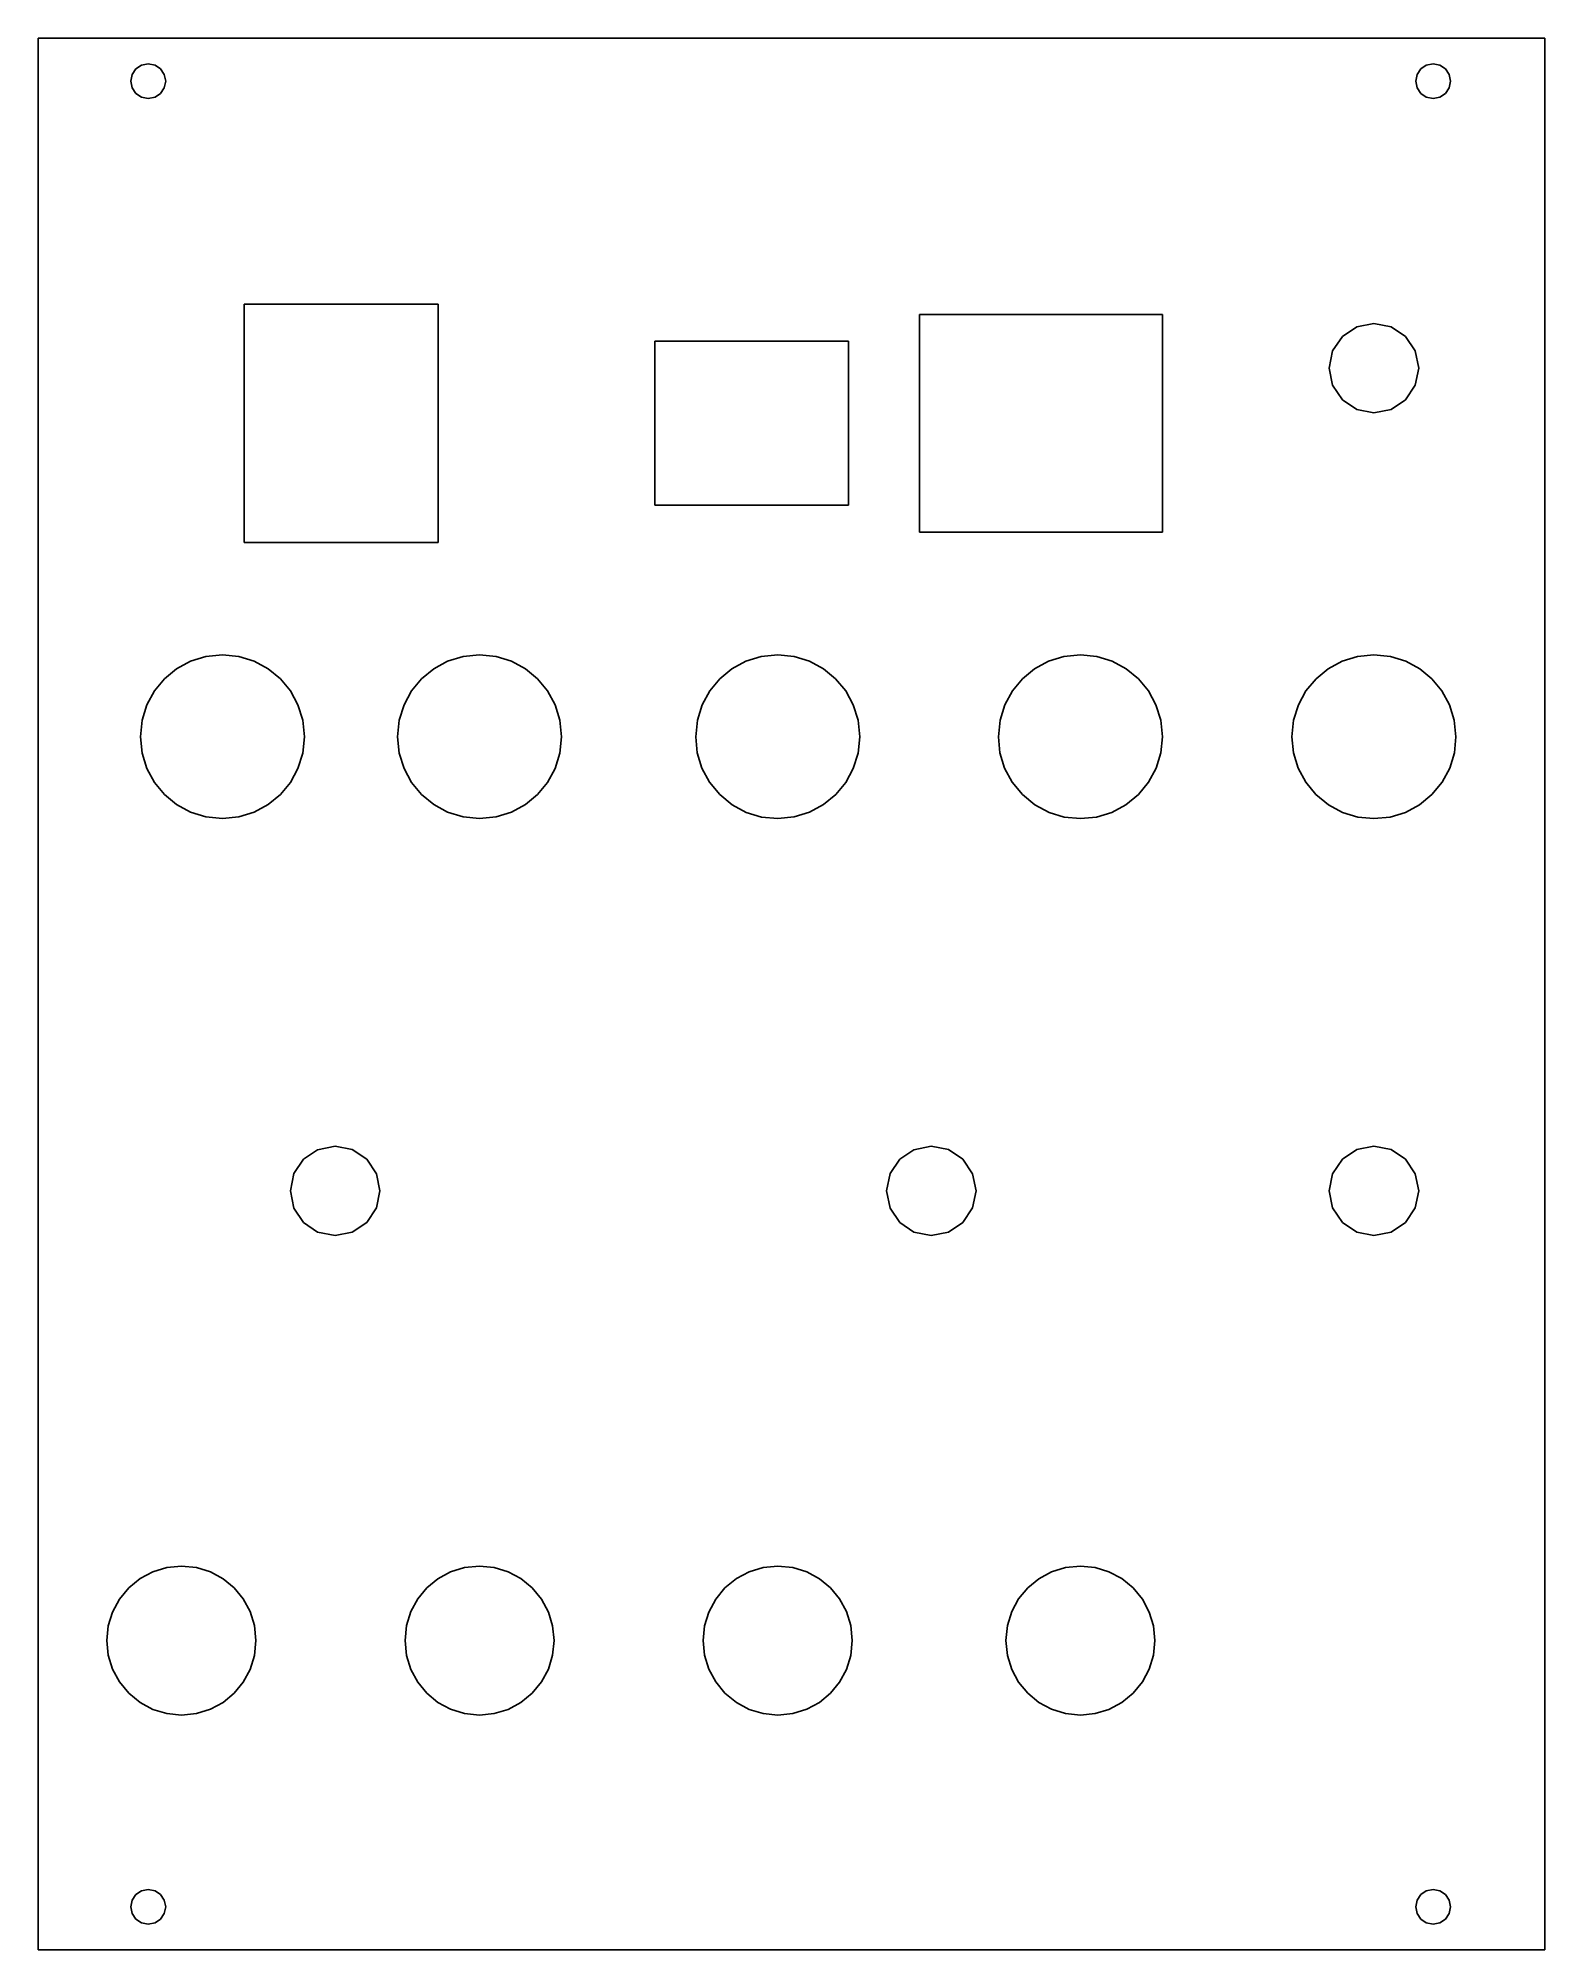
# Model space of a CAD drawing. Extents: x 50 to 151, y 139 to 267.
import ezdxf

# ---------------------------------------------------------------- set-up
doc = ezdxf.new("R2010")
doc.units = 0

msp = doc.modelspace()

# ---------------------------------------------------------------- linework, layer by layer
at = {"layer": 'Panel'}
for p, q in [((50.1189, 266.881), (50.1189, 138.619)), ((151.181, 266.881), (50.1189, 266.881)), ((50.1189, 266.881), (50.1189, 266.881)), ((151.181, 138.619), (151.181, 266.881)), ((56.3314, 264), (56.423366, 264.454645)), ((56.423366, 264.454645), (56.673793, 264.82589)), ((56.673793, 264.82589), (57.045124, 265.07619)), ((57.045124, 265.07619), (57.4998, 265.168)), ((57.4998, 265.168), (57.954669, 265.076363)), ((57.4998, 265.168), (57.4998, 265.168)), ((57.954669, 265.076363), (58.326195, 264.826102)), ((58.326195, 264.826102), (58.576774, 264.45479)), ((58.576774, 264.45479), (58.6688, 264)), ((142.522, 264), (142.613925, 264.454548)), ((142.613925, 264.454548), (142.864251, 264.825749)), ((142.864251, 264.825749), (143.235452, 265.076075)), ((143.235452, 265.076075), (143.69, 265.168)), ((143.69, 265.168), (144.144548, 265.076075)), ((143.69, 265.168), (143.69, 265.168)), ((144.144548, 265.076075), (144.515749, 264.825749)), ((144.515749, 264.825749), (144.766075, 264.454548)), ((144.766075, 264.454548), (144.858, 264)), ((56.423366, 263.545355), (56.3314, 264)), ((56.673793, 263.17411), (56.423366, 263.545355)), ((57.045124, 262.92381), (56.673793, 263.17411)), ((58.326195, 263.173898), (57.954669, 262.923637)), ((58.576774, 263.54521), (58.326195, 263.173898)), ((58.6688, 264), (58.576774, 263.54521)), ((142.613925, 263.545452), (142.522, 264)), ((142.864251, 263.174251), (142.613925, 263.545452)), ((143.235452, 262.923925), (142.864251, 263.174251)), ((144.515749, 263.174251), (144.144548, 262.923925)), ((144.766075, 263.545452), (144.515749, 263.174251)), ((144.858, 264), (144.766075, 263.545452)), ((57.4998, 262.832), (57.045124, 262.92381)), ((57.954669, 262.923637), (57.4998, 262.832)), ((143.69, 262.832), (143.235452, 262.923925)), ((144.144548, 262.923925), (143.69, 262.832)), ((63.9429, 249.044), (76.9431, 249.044)), ((63.9429, 241.044), (63.9429, 249.044)), ((63.9429, 249.044), (63.9429, 249.044)), ((76.9431, 249.044), (76.9431, 241.044)), ((109.231, 248.344), (125.53, 248.344)), ((109.231, 233.743), (109.231, 248.344)), ((109.231, 248.344), (109.231, 248.344)), ((125.53, 248.344), (125.53, 233.743)), ((138.57595, 247.519639), (139.724, 247.748)), ((139.724, 247.748), (140.87205, 247.519639)), ((139.724, 247.748), (139.724, 247.748)), ((91.4781, 246.544), (104.478, 246.544)), ((91.4781, 235.544), (91.4781, 246.544)), ((91.4781, 246.544), (91.4781, 246.544)), ((104.478, 246.544), (104.478, 235.544)), ((136.952361, 245.89605), (137.60268, 246.86932)), ((137.60268, 246.86932), (138.57595, 247.519639)), ((140.87205, 247.519639), (141.84532, 246.86932)), ((141.84532, 246.86932), (142.495639, 245.89605)), ((136.724, 244.748), (136.952361, 245.89605)), ((142.495639, 245.89605), (142.724, 244.748)), ((136.952361, 243.59995), (136.724, 244.748)), ((142.724, 244.748), (142.495639, 243.59995)), ((137.60268, 242.62668), (136.952361, 243.59995)), ((138.57595, 241.976361), (137.60268, 242.62668)), ((141.84532, 242.62668), (140.87205, 241.976361)), ((142.495639, 243.59995), (141.84532, 242.62668)), ((139.724, 241.748), (138.57595, 241.976361)), ((140.87205, 241.976361), (139.724, 241.748)), ((63.9429, 233.044), (63.9429, 241.044)), ((76.9431, 241.044), (76.9431, 233.044)), ((104.478, 235.544), (91.4781, 235.544)), ((125.53, 233.743), (109.231, 233.743)), ((76.9431, 233.044), (63.9429, 233.044)), ((58.585031, 223.903406), (59.398964, 224.574865)), ((59.398964, 224.574865), (60.333126, 225.081855)), ((60.333126, 225.081855), (61.365408, 225.402269)), ((61.365408, 225.402269), (62.4737, 225.514)), ((62.4737, 225.514), (63.581992, 225.402269)), ((62.4737, 225.514), (62.4737, 225.514)), ((63.581992, 225.402269), (64.614274, 225.081855)), ((64.614274, 225.081855), (65.548436, 224.574865)), ((65.548436, 224.574865), (66.362369, 223.903406)), ((75.835131, 223.903406), (76.649064, 224.574865)), ((76.649064, 224.574865), (77.583226, 225.081855)), ((77.583226, 225.081855), (78.615508, 225.402269)), ((78.615508, 225.402269), (79.7238, 225.514)), ((79.7238, 225.514), (80.832092, 225.402269)), ((79.7238, 225.514), (79.7238, 225.514)), ((80.832092, 225.402269), (81.864374, 225.081855)), ((81.864374, 225.081855), (82.798536, 224.574865)), ((82.798536, 224.574865), (83.612469, 223.903406)), ((95.835108, 223.903582), (96.64912, 224.575038)), ((96.64912, 224.575038), (97.583366, 225.081999)), ((97.583366, 225.081999), (98.615731, 225.402356)), ((98.615731, 225.402356), (99.7241, 225.514)), ((99.7241, 225.514), (100.832392, 225.402269)), ((99.7241, 225.514), (99.7241, 225.514)), ((100.832392, 225.402269), (101.864674, 225.081855)), ((101.864674, 225.081855), (102.798836, 224.574865)), ((102.798836, 224.574865), (103.612769, 223.903406)), ((116.141266, 223.903441), (116.955215, 224.5749)), ((116.955215, 224.5749), (117.889394, 225.081884)), ((117.889394, 225.081884), (118.921693, 225.402287)), ((118.921693, 225.402287), (120.03, 225.514)), ((120.03, 225.514), (121.138307, 225.402287)), ((120.03, 225.514), (120.03, 225.514)), ((121.138307, 225.402287), (122.170606, 225.081884)), ((122.170606, 225.081884), (123.104785, 224.5749)), ((123.104785, 224.5749), (123.918734, 223.903441)), ((135.835266, 223.903441), (136.649215, 224.5749)), ((136.649215, 224.5749), (137.583394, 225.081884)), ((137.583394, 225.081884), (138.615693, 225.402287)), ((138.615693, 225.402287), (139.724, 225.514)), ((139.724, 225.514), (140.832307, 225.402287)), ((139.724, 225.514), (139.724, 225.514)), ((140.832307, 225.402287), (141.864606, 225.081884)), ((141.864606, 225.081884), (142.798785, 224.5749)), ((142.798785, 224.5749), (143.612734, 223.903441)), ((57.913438, 223.089583), (58.585031, 223.903406)), ((66.362369, 223.903406), (67.033962, 223.089583)), ((75.163538, 223.089583), (75.835131, 223.903406)), ((83.612469, 223.903406), (84.284062, 223.089583)), ((95.163445, 223.089741), (95.835108, 223.903582)), ((103.612769, 223.903406), (104.284362, 223.089583)), ((115.469659, 223.089614), (116.141266, 223.903441)), ((123.918734, 223.903441), (124.590341, 223.089614)), ((135.163659, 223.089614), (135.835266, 223.903441)), ((143.612734, 223.903441), (144.284341, 223.089614)), ((57.085712, 221.123273), (57.406295, 222.155503)), ((57.406295, 222.155503), (57.913438, 223.089583)), ((67.033962, 223.089583), (67.541105, 222.155503)), ((67.541105, 222.155503), (67.861688, 221.123273)), ((74.335812, 221.123273), (74.656395, 222.155503)), ((74.656395, 222.155503), (75.163538, 223.089583)), ((84.284062, 223.089583), (84.791205, 222.155503)), ((84.791205, 222.155503), (85.111788, 221.123273)), ((94.335626, 221.123341), (94.656246, 222.155624)), ((94.656246, 222.155624), (95.163445, 223.089741)), ((104.284362, 223.089583), (104.791505, 222.155503)), ((104.791505, 222.155503), (105.112088, 221.123273)), ((114.641915, 221.123287), (114.962505, 222.155527)), ((114.962505, 222.155527), (115.469659, 223.089614)), ((124.590341, 223.089614), (125.097495, 222.155527)), ((125.097495, 222.155527), (125.418085, 221.123287)), ((134.335915, 221.123287), (134.656505, 222.155527)), ((134.656505, 222.155527), (135.163659, 223.089614)), ((144.284341, 223.089614), (144.791495, 222.155527)), ((144.791495, 222.155527), (145.112085, 221.123287)), ((56.9738, 220.015), (57.085712, 221.123273)), ((67.861688, 221.123273), (67.9736, 220.015)), ((74.2239, 220.015), (74.335812, 221.123273)), ((85.111788, 221.123273), (85.2237, 220.015)), ((94.2237, 220.015), (94.335626, 221.123341)), ((105.112088, 221.123273), (105.224, 220.015)), ((114.53, 220.015), (114.641915, 221.123287)), ((125.418085, 221.123287), (125.53, 220.015)), ((134.224, 220.015), (134.335915, 221.123287)), ((145.112085, 221.123287), (145.224, 220.015)), ((57.085538, 218.906572), (56.9738, 220.015)), ((67.9736, 220.015), (67.861862, 218.906572)), ((74.335638, 218.906572), (74.2239, 220.015)), ((85.2237, 220.015), (85.111962, 218.906572)), ((94.330367, 218.936943), (94.2237, 220.015)), ((105.224, 220.015), (105.112262, 218.906572)), ((114.636657, 218.936993), (114.53, 220.015)), ((125.53, 220.015), (125.423343, 218.936993)), ((134.330657, 218.936993), (134.224, 220.015)), ((145.224, 220.015), (145.117343, 218.936993)), ((57.406007, 217.874176), (57.085538, 218.906572)), ((67.861862, 218.906572), (67.541393, 217.874176)), ((74.656107, 217.874176), (74.335638, 218.906572)), ((85.111962, 218.906572), (84.791493, 217.874176)), ((94.642401, 217.910149), (94.330367, 218.936943)), ((105.112262, 218.906572), (104.791793, 217.874176)), ((114.948663, 217.910241), (114.636657, 218.936993)), ((125.423343, 218.936993), (125.111337, 217.910241)), ((134.642663, 217.910241), (134.330657, 218.936993)), ((145.117343, 218.936993), (144.805337, 217.910241)), ((57.913092, 216.939929), (57.406007, 217.874176)), ((58.584677, 216.125948), (57.913092, 216.939929)), ((67.034308, 216.939929), (66.362723, 216.125948)), ((67.541393, 217.874176), (67.034308, 216.939929)), ((75.163192, 216.939929), (74.656107, 217.874176)), ((75.834777, 216.125948), (75.163192, 216.939929)), ((84.284408, 216.939929), (83.612823, 216.125948)), ((84.791493, 217.874176), (84.284408, 216.939929)), ((95.147847, 216.963473), (94.642401, 217.910149)), ((95.834754, 216.125771), (95.147847, 216.963473)), ((104.284708, 216.939929), (103.613123, 216.125948)), ((104.791793, 217.874176), (104.284708, 216.939929)), ((115.454065, 216.963597), (114.948663, 217.910241)), ((116.140913, 216.125913), (115.454065, 216.963597)), ((124.605935, 216.963597), (123.919087, 216.125913)), ((125.111337, 217.910241), (124.605935, 216.963597)), ((135.148065, 216.963597), (134.642663, 217.910241)), ((135.834913, 216.125913), (135.148065, 216.963597)), ((144.299935, 216.963597), (143.613087, 216.125913)), ((144.805337, 217.910241), (144.299935, 216.963597)), ((59.398647, 215.454348), (58.584677, 216.125948)), ((66.362723, 216.125948), (65.548753, 215.454348)), ((76.648747, 215.454348), (75.834777, 216.125948)), ((83.612823, 216.125948), (82.798853, 215.454348)), ((96.672506, 215.438925), (95.834754, 216.125771)), ((103.613123, 216.125948), (102.799153, 215.454348)), ((116.978597, 215.439065), (116.140913, 216.125913)), ((123.919087, 216.125913), (123.081403, 215.439065)), ((136.672597, 215.439065), (135.834913, 216.125913)), ((143.613087, 216.125913), (142.775403, 215.439065)), ((60.332884, 214.947246), (59.398647, 215.454348)), ((61.365274, 214.626758), (60.332884, 214.947246)), ((62.4737, 214.515), (61.365274, 214.626758)), ((63.582126, 214.626758), (62.4737, 214.515)), ((64.614516, 214.947246), (63.582126, 214.626758)), ((65.548753, 215.454348), (64.614516, 214.947246)), ((77.582984, 214.947246), (76.648747, 215.454348)), ((78.615374, 214.626758), (77.582984, 214.947246)), ((79.7238, 214.515), (78.615374, 214.626758)), ((80.832226, 214.626758), (79.7238, 214.515)), ((81.864616, 214.947246), (80.832226, 214.626758)), ((82.798853, 215.454348), (81.864616, 214.947246)), ((97.619218, 214.933548), (96.672506, 215.438925)), ((98.646035, 214.621589), (97.619218, 214.933548)), ((99.7241, 214.515), (98.646035, 214.621589)), ((100.832526, 214.626758), (99.7241, 214.515)), ((101.864916, 214.947246), (100.832526, 214.626758)), ((102.799153, 215.454348), (101.864916, 214.947246)), ((117.925241, 214.933663), (116.978597, 215.439065)), ((118.951993, 214.621657), (117.925241, 214.933663)), ((120.03, 214.515), (118.951993, 214.621657)), ((121.108007, 214.621657), (120.03, 214.515)), ((122.134759, 214.933663), (121.108007, 214.621657)), ((123.081403, 215.439065), (122.134759, 214.933663)), ((137.619241, 214.933663), (136.672597, 215.439065)), ((138.645993, 214.621657), (137.619241, 214.933663)), ((139.724, 214.515), (138.645993, 214.621657)), ((140.802007, 214.621657), (139.724, 214.515)), ((141.828759, 214.933663), (140.802007, 214.621657)), ((142.775403, 215.439065), (141.828759, 214.933663)), ((68.862697, 192.304216), (70.0304, 192.54)), ((70.0304, 192.54), (71.178542, 192.311725)), ((70.0304, 192.54), (70.0304, 192.54)), ((108.862586, 192.303957), (110.03, 192.54)), ((110.03, 192.54), (111.17805, 192.311639)), ((110.03, 192.54), (110.03, 192.54)), ((138.57595, 192.311639), (139.724, 192.54)), ((139.724, 192.54), (140.87205, 192.311639)), ((139.724, 192.54), (139.724, 192.54)), ((67.266245, 190.707711), (67.909144, 191.661285)), ((67.909144, 191.661285), (68.862697, 192.304216)), ((71.178542, 192.311725), (72.151914, 191.661426)), ((72.151914, 191.661426), (72.80231, 190.68812)), ((107.266654, 190.707493), (107.909326, 191.660967)), ((107.909326, 191.660967), (108.862586, 192.303957)), ((111.17805, 192.311639), (112.15132, 191.66132)), ((112.15132, 191.66132), (112.801639, 190.68805)), ((136.952361, 190.68805), (137.60268, 191.66132)), ((137.60268, 191.66132), (138.57595, 192.311639)), ((140.87205, 192.311639), (141.84532, 191.66132)), ((141.84532, 191.66132), (142.495639, 190.68805)), ((67.0305, 189.54), (67.266245, 190.707711)), ((72.80231, 190.68812), (73.0307, 189.54)), ((107.031, 189.54), (107.266654, 190.707493)), ((112.801639, 190.68805), (113.03, 189.54)), ((136.724, 189.54), (136.952361, 190.68805)), ((142.495639, 190.68805), (142.724, 189.54)), ((67.266245, 188.372289), (67.0305, 189.54)), ((73.0307, 189.54), (72.80231, 188.39188)), ((107.266654, 188.372507), (107.031, 189.54)), ((113.03, 189.54), (112.801639, 188.39195)), ((136.952361, 188.39195), (136.724, 189.54)), ((142.724, 189.54), (142.495639, 188.39195)), ((67.909144, 187.418715), (67.266245, 188.372289)), ((68.862697, 186.775784), (67.909144, 187.418715)), ((72.151914, 187.418574), (71.178542, 186.768275)), ((72.80231, 188.39188), (72.151914, 187.418574)), ((107.909326, 187.419033), (107.266654, 188.372507)), ((108.862586, 186.776043), (107.909326, 187.419033)), ((112.15132, 187.41868), (111.17805, 186.768361)), ((112.801639, 188.39195), (112.15132, 187.41868)), ((137.60268, 187.41868), (136.952361, 188.39195)), ((138.57595, 186.768361), (137.60268, 187.41868)), ((141.84532, 187.41868), (140.87205, 186.768361)), ((142.495639, 188.39195), (141.84532, 187.41868)), ((70.0304, 186.54), (68.862697, 186.775784)), ((71.178542, 186.768275), (70.0304, 186.54)), ((110.03, 186.54), (108.862586, 186.776043)), ((111.17805, 186.768361), (110.03, 186.54)), ((139.724, 186.54), (138.57595, 186.768361)), ((140.87205, 186.768361), (139.724, 186.54)), ((57.810521, 163.984455), (58.743965, 164.268073)), ((58.743965, 164.268073), (59.724, 164.365)), ((59.724, 164.365), (60.731628, 164.263365)), ((59.724, 164.365), (59.724, 164.365)), ((60.731628, 164.263365), (61.670129, 163.971989)), ((77.777671, 163.971989), (78.716172, 164.263365)), ((78.716172, 164.263365), (79.7238, 164.365)), ((79.7238, 164.365), (80.703835, 164.268073)), ((79.7238, 164.365), (79.7238, 164.365)), ((80.703835, 164.268073), (81.637279, 163.984455)), ((97.810621, 163.984455), (98.744065, 164.268073)), ((98.744065, 164.268073), (99.7241, 164.365)), ((99.7241, 164.365), (100.731759, 164.2634)), ((99.7241, 164.365), (99.7241, 164.365)), ((100.731759, 164.2634), (101.670294, 163.972046)), ((118.084095, 163.971787), (119.022481, 164.263243)), ((119.022481, 164.263243), (120.03, 164.365)), ((120.03, 164.365), (121.01015, 164.26821)), ((120.03, 164.365), (120.03, 164.365)), ((121.01015, 164.26821), (121.943724, 163.984685)), ((55.5639, 162.139065), (56.188337, 162.900605)), ((56.188337, 162.900605), (56.949902, 163.525011)), ((56.949902, 163.525011), (57.810521, 163.984455)), ((61.670129, 163.971989), (62.519401, 163.510975)), ((62.519401, 163.510975), (63.25934, 162.900428)), ((63.25934, 162.900428), (63.869843, 162.160452)), ((75.577957, 162.160452), (76.18846, 162.900428)), ((76.18846, 162.900428), (76.928399, 163.510975)), ((76.928399, 163.510975), (77.777671, 163.971989)), ((81.637279, 163.984455), (82.497898, 163.525011)), ((82.497898, 163.525011), (83.259463, 162.900605)), ((83.259463, 162.900605), (83.8839, 162.139065)), ((95.564, 162.139065), (96.188437, 162.900605)), ((96.188437, 162.900605), (96.950002, 163.525011)), ((96.950002, 163.525011), (97.810621, 163.984455)), ((101.670294, 163.972046), (102.519599, 163.511044)), ((102.519599, 163.511044), (103.259569, 162.900499)), ((103.259569, 162.900499), (103.8701, 162.160516)), ((115.884708, 162.16023), (116.495113, 162.90018)), ((116.495113, 162.90018), (117.23494, 163.510733)), ((117.23494, 163.510733), (118.084095, 163.971787)), ((121.943724, 163.984685), (122.804481, 163.525289)), ((122.804481, 163.525289), (123.56618, 162.900888)), ((123.56618, 162.900888), (124.190734, 162.139313)), ((55.104421, 161.278463), (55.5639, 162.139065)), ((63.869843, 162.160452), (64.330806, 161.311153)), ((75.116994, 161.311153), (75.577957, 162.160452)), ((83.8839, 162.139065), (84.343379, 161.278463)), ((95.104521, 161.278463), (95.564, 162.139065)), ((103.8701, 162.160516), (104.331085, 161.311201)), ((115.423823, 161.310983), (115.884708, 162.16023)), ((124.190734, 162.139313), (124.650302, 161.278648)), ((54.7238, 159.365), (54.820766, 160.345032)), ((54.820766, 160.345032), (55.104421, 161.278463)), ((64.330806, 161.311153), (64.622126, 160.372634)), ((64.622126, 160.372634), (64.7237, 159.365)), ((74.7241, 159.365), (74.825674, 160.372634)), ((74.825674, 160.372634), (75.116994, 161.311153)), ((84.343379, 161.278463), (84.627034, 160.345032)), ((84.627034, 160.345032), (84.724, 159.365)), ((94.7239, 159.365), (94.820866, 160.345032)), ((94.820866, 160.345032), (95.104521, 161.278463)), ((104.331085, 161.311201), (104.62242, 160.372661)), ((104.62242, 160.372661), (104.724, 159.365)), ((115.031, 159.365), (115.132555, 160.37254)), ((115.132555, 160.37254), (115.423823, 161.310983)), ((124.650302, 161.278648), (124.934014, 160.345131)), ((124.934014, 160.345131), (125.031, 159.365)), ((54.820766, 158.384968), (54.7238, 159.365)), ((64.7237, 159.365), (64.622126, 158.357366)), ((74.825674, 158.357366), (74.7241, 159.365)), ((84.724, 159.365), (84.627034, 158.384968)), ((94.820866, 158.384968), (94.7239, 159.365)), ((104.724, 159.365), (104.62242, 158.357339)), ((115.132555, 158.35746), (115.031, 159.365)), ((125.031, 159.365), (124.934014, 158.384869)), ((55.104421, 157.451537), (54.820766, 158.384968)), ((64.622126, 158.357366), (64.330806, 157.418847)), ((75.116994, 157.418847), (74.825674, 158.357366)), ((84.627034, 158.384968), (84.343379, 157.451537)), ((95.104521, 157.451537), (94.820866, 158.384968)), ((104.62242, 158.357339), (104.331085, 157.418799)), ((115.423823, 157.419017), (115.132555, 158.35746)), ((124.934014, 158.384869), (124.650302, 157.451352)), ((55.5639, 156.590935), (55.104421, 157.451537)), ((56.188337, 155.829395), (55.5639, 156.590935)), ((63.869843, 156.569548), (63.25934, 155.829572)), ((64.330806, 157.418847), (63.869843, 156.569548)), ((75.577957, 156.569548), (75.116994, 157.418847)), ((76.18846, 155.829572), (75.577957, 156.569548)), ((83.8839, 156.590935), (83.259463, 155.829395)), ((84.343379, 157.451537), (83.8839, 156.590935)), ((95.564, 156.590935), (95.104521, 157.451537)), ((96.188437, 155.829395), (95.564, 156.590935)), ((103.8701, 156.569484), (103.259569, 155.829501)), ((104.331085, 157.418799), (103.8701, 156.569484)), ((115.884708, 156.56977), (115.423823, 157.419017)), ((116.495113, 155.82982), (115.884708, 156.56977)), ((124.190734, 156.590687), (123.56618, 155.829112)), ((124.650302, 157.451352), (124.190734, 156.590687)), ((56.949902, 155.204989), (56.188337, 155.829395)), ((57.810521, 154.745545), (56.949902, 155.204989)), ((62.519401, 155.219025), (61.670129, 154.758011)), ((63.25934, 155.829572), (62.519401, 155.219025)), ((76.928399, 155.219025), (76.18846, 155.829572)), ((77.777671, 154.758011), (76.928399, 155.219025)), ((82.497898, 155.204989), (81.637279, 154.745545)), ((83.259463, 155.829395), (82.497898, 155.204989)), ((96.950002, 155.204989), (96.188437, 155.829395)), ((97.810621, 154.745545), (96.950002, 155.204989)), ((102.519599, 155.218956), (101.670294, 154.757954)), ((103.259569, 155.829501), (102.519599, 155.218956)), ((117.23494, 155.219267), (116.495113, 155.82982)), ((118.084095, 154.758213), (117.23494, 155.219267)), ((122.804481, 155.204711), (121.943724, 154.745315)), ((123.56618, 155.829112), (122.804481, 155.204711)), ((58.743965, 154.461927), (57.810521, 154.745545)), ((59.724, 154.365), (58.743965, 154.461927)), ((60.731628, 154.466635), (59.724, 154.365)), ((61.670129, 154.758011), (60.731628, 154.466635)), ((78.716172, 154.466635), (77.777671, 154.758011)), ((79.7238, 154.365), (78.716172, 154.466635)), ((80.703835, 154.461927), (79.7238, 154.365)), ((81.637279, 154.745545), (80.703835, 154.461927)), ((98.744065, 154.461927), (97.810621, 154.745545)), ((99.7241, 154.365), (98.744065, 154.461927)), ((100.731759, 154.4666), (99.7241, 154.365)), ((101.670294, 154.757954), (100.731759, 154.4666)), ((119.022481, 154.466757), (118.084095, 154.758213)), ((120.03, 154.365), (119.022481, 154.466757)), ((121.01015, 154.46179), (120.03, 154.365)), ((121.943724, 154.745315), (121.01015, 154.46179)), ((56.673793, 142.32589), (57.045124, 142.57619)), ((57.045124, 142.57619), (57.4998, 142.668)), ((57.4998, 142.668), (57.954669, 142.576363)), ((57.4998, 142.668), (57.4998, 142.668)), ((57.954669, 142.576363), (58.326195, 142.326102)), ((142.864251, 142.325749), (143.235452, 142.576075)), ((143.235452, 142.576075), (143.69, 142.668)), ((143.69, 142.668), (144.144548, 142.576075)), ((143.69, 142.668), (143.69, 142.668)), ((144.144548, 142.576075), (144.515749, 142.325749)), ((56.3314, 141.5), (56.423366, 141.954645)), ((56.423366, 141.045355), (56.3314, 141.5)), ((56.423366, 141.954645), (56.673793, 142.32589)), ((58.326195, 142.326102), (58.576774, 141.95479)), ((58.576774, 141.95479), (58.6688, 141.5)), ((58.6688, 141.5), (58.576774, 141.04521)), ((142.522, 141.5), (142.613925, 141.954548)), ((142.613925, 141.045452), (142.522, 141.5)), ((142.613925, 141.954548), (142.864251, 142.325749)), ((144.515749, 142.325749), (144.766075, 141.954548)), ((144.766075, 141.954548), (144.858, 141.5)), ((144.858, 141.5), (144.766075, 141.045452)), ((56.673793, 140.67411), (56.423366, 141.045355)), ((57.045124, 140.42381), (56.673793, 140.67411)), ((57.4998, 140.332), (57.045124, 140.42381)), ((57.954669, 140.423637), (57.4998, 140.332)), ((58.326195, 140.673898), (57.954669, 140.423637)), ((58.576774, 141.04521), (58.326195, 140.673898)), ((142.864251, 140.674251), (142.613925, 141.045452)), ((143.235452, 140.423925), (142.864251, 140.674251)), ((143.69, 140.332), (143.235452, 140.423925)), ((144.144548, 140.423925), (143.69, 140.332)), ((144.515749, 140.674251), (144.144548, 140.423925)), ((144.766075, 141.045452), (144.515749, 140.674251)), ((50.1189, 138.619), (151.181, 138.619))]:
    msp.add_line(p, q, dxfattribs=at)

doc.saveas('drawing.dxf')
